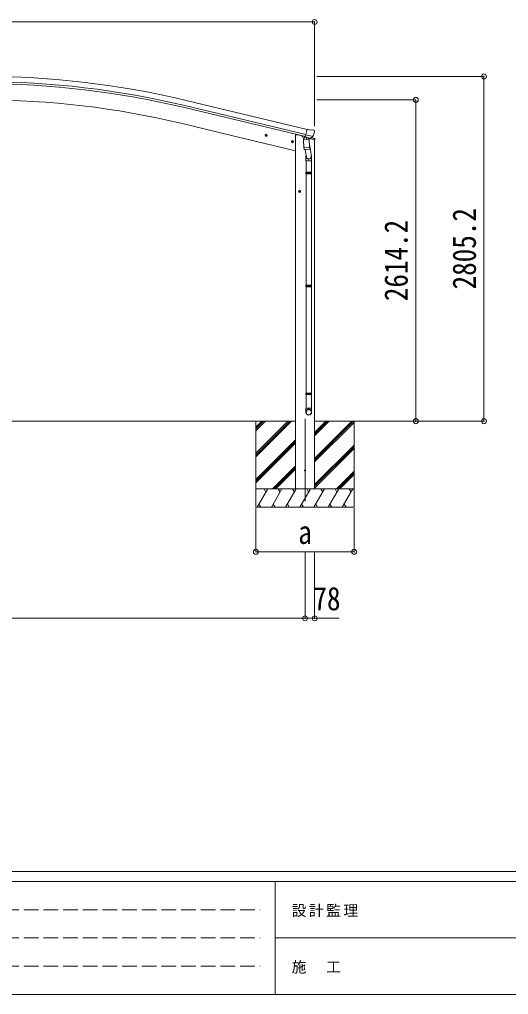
# Model space of a CAD drawing. Units: millimetres at full size, sheet at 1:40. Extents: x -11181 to 11305, y -7804 to 7716.
# Drawn here: x -6615 to -2637, y -7804 to 129 of the extents above; entities that cross this region are included whole.
import ezdxf
from ezdxf.enums import TextEntityAlignment as Align

# ---------------------------------------------------------------- set-up
doc = ezdxf.new("R2010")
doc.units = ezdxf.units.MM
doc.header["$LTSCALE"] = 40
doc.header["$PDMODE"] = 32
doc.header["$PDSIZE"] = 40
doc.linetypes.add('DASHED3', pattern=[4, 3, -1])
for name, color, linetype, lineweight in [('0-0_0', 7, 'Continuous', 9), ('0-1_本体', 4, 'Continuous', 9), ('0-2_部品', 7, 'Continuous', 9), ('0-8_PARTS2', 2, 'Continuous', 9), ('0-A_寸法', 6, 'Continuous', 9), ('F-0_240', 7, 'Continuous', 9)]:
    doc.layers.add(name, color=color, linetype=linetype, lineweight=lineweight)
doc.styles.add('ＭＳ ゴシック', font='')
doc.styles.get('ＭＳ ゴシック').set_extended_font_data('MS Gothic')

msp = doc.modelspace()

# ---------------------------------------------------------------- linework, layer by layer
at = {"layer": '0-0_0'}
for p, q in [((-9450.02, -3139.42), (-4370.12, -3139.42)), ((-4692.07, -3139.41), (-4692.07, -3839.41)), ((-4692.07, -3400.14), (-4431.34, -3139.41)), ((-4692.07, -3414.28), (-4417.2, -3139.41)), ((-4692.07, -3428.42), (-4403.06, -3139.41)), ((-4692.07, -3216.29), (-4615.19, -3139.41)), ((-4692.07, -3202.15), (-4629.33, -3139.41)), ((-4692.07, -3188.01), (-4643.47, -3139.41)), ((-4214.07, -3258.79), (-4094.69, -3139.41)), ((-4214.07, -3244.65), (-4108.83, -3139.41)), ((-4214.07, -3230.51), (-4122.97, -3139.41)), ((-4214.07, -3139.42), (-3572.57, -3139.43)), ((-4214.07, -3442.64), (-3910.85, -3139.42)), ((-4214.07, -3456.78), (-3896.71, -3139.42)), ((-4214.07, -3470.92), (-3892.07, -3148.93)), ((-3892.07, -3139.41), (-3892.07, -3839.41)), ((-4692.07, -3612.27), (-4370.07, -3290.27)), ((-4692.07, -3626.41), (-4370.07, -3304.42)), ((-4692.07, -3640.56), (-4370.07, -3318.56)), ((-4214.07, -3654.77), (-3892.07, -3332.77)), ((-4214.07, -3668.91), (-3892.07, -3346.91)), ((-4214.07, -3683.06), (-3892.07, -3361.06)), ((-4557.08, -3689.41), (-4370.07, -3502.4)), ((-4542.94, -3689.41), (-4370.07, -3516.55)), ((-4528.79, -3689.41), (-4370.07, -3530.69)), ((-4036.58, -3689.41), (-3892.07, -3544.9)), ((-4022.44, -3689.41), (-3892.07, -3559.05)), ((-4008.29, -3689.41), (-3892.07, -3573.19)), ((-3892.07, -3689.41), (-4692.07, -3689.41)), ((-4681.78, -3839.41), (-4595.18, -3689.41)), ((-4610.18, -3715.39), (-4625.18, -3689.41)), ((-4566.31, -3839.41), (-4479.71, -3689.41)), ((-4494.71, -3715.39), (-4509.71, -3689.41)), ((-4450.84, -3839.41), (-4364.24, -3689.41)), ((-4379.24, -3715.39), (-4394.24, -3689.41)), ((-4214.32, -3689.42), (-4369.82, -3689.42)), ((-4335.37, -3839.41), (-4248.77, -3689.41)), ((-4263.77, -3715.39), (-4278.77, -3689.41)), ((-4219.9, -3839.41), (-4133.3, -3689.41)), ((-4148.3, -3715.39), (-4163.3, -3689.41)), ((-4104.43, -3839.41), (-4017.83, -3689.41)), ((-4047.83, -3689.41), (-4032.83, -3715.39)), ((-3988.96, -3839.41), (-3902.36, -3689.41)), ((-3932.36, -3689.41), (-3917.36, -3715.39)), ((-4692.07, -3839.41), (-3892.07, -3839.41)), ((-4666.78, -3813.43), (-4651.78, -3839.41)), ((-4551.31, -3813.43), (-4536.31, -3839.41)), ((-4435.84, -3813.43), (-4420.84, -3839.41)), ((-4320.37, -3813.43), (-4305.37, -3839.41)), ((-4204.9, -3813.43), (-4189.9, -3839.41)), ((-4089.43, -3813.43), (-4074.43, -3839.41)), ((-3973.96, -3813.43), (-3958.96, -3839.41))]:
    msp.add_line(p, q, dxfattribs=at)
at = {"layer": '0-1_本体'}
for p, q in [((-5258.74, -529.65), (-4275.49, -765.7)), ((-5272.79, -587.99), (-4289.55, -824.05)), ((-5268.86, -571.63), (-4285.62, -807.68)), ((-4880.58, -816.88), (-5303.37, -715.37)), ((-4369.82, -939.49), (-4880.53, -816.88)), ((-4349.82, -810.05), (-4316.55, -818.04)), ((-4214.07, -3689.43), (-4214.07, -849.19))]:
    msp.add_line(p, q, dxfattribs=at)
msp.add_lwpolyline([(-4370.07, -3689.43), (-4370.07, -810.05), (-4350.07, -810.05)], dxfattribs=at)
for radius in [7073, 7029.83, 7013, 6882]:
    msp.add_arc((-6909.95, -7407.22), radius, 76.5, 103.5, dxfattribs=at)
at = {"layer": '0-2_部品'}
for p, q in [((-4249.38, -770.3), (-4275.31, -764.07)), ((-4249.38, -770.3), (-4236.12, -767.6)), ((-4221.64, -770.79), (-4234.82, -767.62)), ((-4218.55, -773.04), (-4214.69, -779.33)), ((-4214.33, -781.61), (-4214.6, -782.76)), ((-4618.45, -810.94), (-4599, -815.61)), ((-4610.86, -806.08), (-4616.02, -811.52)), ((-4611.06, -823), (-4606.39, -803.55)), ((-4603.56, -807.83), (-4610.86, -806.08)), ((-4606.59, -820.47), (-4601.43, -815.03)), ((-4601.43, -815.03), (-4603.56, -807.83)), ((-4404.53, -862.3), (-4385.08, -866.97)), ((-4396.94, -857.44), (-4402.1, -862.88)), ((-4397.14, -874.36), (-4392.47, -854.91)), ((-4389.64, -859.19), (-4396.94, -857.44)), ((-4392.67, -871.83), (-4387.51, -866.39)), ((-4387.51, -866.39), (-4389.64, -859.19)), ((-4316.76, -817.55), (-4316.76, -820.71)), ((-4294.72, -829.94), (-4312.93, -825.57)), ((-4305.46, -847.47), (-4259.77, -844.28)), ((-4300.78, -914.31), (-4305.46, -847.47)), ((-4291.04, -825.7), (-4304.35, -841.02)), ((-4304.35, -841.02), (-4303.91, -847.36)), ((-4290.1, -825.64), (-4291.04, -825.7)), ((-4287.01, -828.11), (-4288.54, -827.74)), ((-4250.31, -836.92), (-4287.01, -828.11)), ((-4228.38, -821.92), (-4285.89, -808.11)), ((-4281.06, -829.93), (-4280.04, -844.54)), ((-4252.85, -838.93), (-4278.66, -845.37)), ((-4261.54, -841.1), (-4261.31, -844.39)), ((-4259.77, -844.28), (-4255.09, -911.11)), ((-4247.94, -837.4), (-4255.46, -835.59)), ((-4212.21, -849.75), (-4255.02, -839.47)), ((-4252.15, -837.15), (-4252.09, -837.89)), ((-4248.78, -837.29), (-4250.31, -836.92)), ((-4245.23, -836.83), (-4228.86, -822.34)), ((-4240.71, -833.65), (-4214.51, -839.94)), ((-4212.21, -842.86), (-4212.21, -849.75)), ((-4300.78, -914.31), (-4255.09, -911.11)), ((-4300.77, -914.31), (-4299.88, -927.01)), ((-4256.08, -925.72), (-4297.78, -928.63)), ((-4292.35, -928.25), (-4281.62, -991.84)), ((-4256.83, -886.35), (-4240.91, -982.52)), ((-4254.24, -923.58), (-4255.11, -911.12)), ((-4254.63, -924.94), (-4254.63, -924.94)), ((-4284.76, -985.02), (-4284.76, -1019.68)), ((-4284.76, -1019.68), (-4238.76, -1019.68)), ((-4282.76, -1019.68), (-4282.76, -1113.68)), ((-4240.76, -1019.68), (-4240.76, -1113.68)), ((-4238.76, -1019.68), (-4238.76, -985.33)), ((-4284.76, -1115.68), (-4283.76, -1113.68)), ((-4284.76, -1115.68), (-4238.76, -1115.68)), ((-4284.76, -1115.68), (-4284.76, -1123.68)), ((-4284.76, -1123.68), (-4238.76, -1123.68)), ((-4284.76, -1123.68), (-4283.76, -1125.68)), ((-4283.76, -1113.68), (-4239.76, -1113.68)), ((-4283.76, -1125.68), (-4239.76, -1125.68)), ((-4282.76, -1125.68), (-4282.76, -2033.43)), ((-4240.76, -1125.68), (-4240.76, -2033.43)), ((-4238.76, -1115.68), (-4239.76, -1113.68)), ((-4340.02, -1263.05), (-4343.78, -1269.55)), ((-4332.52, -1263.05), (-4340.02, -1263.05)), ((-4336.27, -1279.55), (-4336.27, -1259.55)), ((-4328.76, -1269.55), (-4332.52, -1263.05)), ((-4346.27, -1269.55), (-4326.27, -1269.55)), ((-4332.52, -1276.05), (-4328.76, -1269.55)), ((-4284.76, -2035.43), (-4283.76, -2033.43)), ((-4284.76, -2035.43), (-4238.76, -2035.43)), ((-4284.76, -2035.43), (-4284.76, -2043.43)), ((-4284.76, -2043.43), (-4238.76, -2043.43)), ((-4284.76, -2043.43), (-4283.76, -2045.43)), ((-4283.76, -2033.43), (-4239.76, -2033.43)), ((-4283.76, -2045.43), (-4239.76, -2045.43)), ((-4282.76, -2045.43), (-4282.76, -2910.05)), ((-4240.76, -2045.43), (-4240.76, -2910.05)), ((-4238.76, -2035.43), (-4239.76, -2033.43)), ((-4284.76, -2912.05), (-4283.76, -2910.05)), ((-4284.76, -2912.05), (-4238.76, -2912.05)), ((-4284.76, -2912.05), (-4284.76, -2920.05)), ((-4284.76, -2920.05), (-4238.76, -2920.05)), ((-4284.76, -2920.05), (-4283.76, -2922.05)), ((-4283.76, -2910.05), (-4239.76, -2910.05)), ((-4283.76, -2922.05), (-4239.76, -2922.05)), ((-4282.76, -2922.05), (-4282.76, -3032.06)), ((-4240.76, -2922.05), (-4240.76, -3032.06)), ((-4238.76, -2912.05), (-4239.76, -2910.05)), ((-4284.76, -3066.2), (-4284.76, -3032.06)), ((-4284.76, -3032.06), (-4238.76, -3032.06)), ((-4238.76, -3066.2), (-4238.76, -3032.06))]:
    msp.add_line(p, q, dxfattribs=at)
for points in [[(-4280.74, -829.52), (-4290.47, -827.19), (-4275.31, -764.07)], [(-4616.02, -811.52), (-4613.89, -818.72), (-4606.59, -820.47)], [(-4402.1, -862.88), (-4399.97, -870.08), (-4392.67, -871.83)], [(-4280.74, -829.52), (-4280.51, -829.67), (-4255.74, -835.62), (-4255.46, -835.59)], [(-4228.11, -821.34), (-4228.7, -822.19), (-4228.86, -822.34)], [(-4238.76, -1115.68), (-4238.76, -1123.68), (-4239.76, -1125.68)], [(-4343.78, -1269.55), (-4340.02, -1276.05), (-4332.52, -1276.05)], [(-4238.76, -2035.43), (-4238.76, -2043.43), (-4239.76, -2045.43)], [(-4238.76, -2912.05), (-4238.76, -2920.05), (-4239.76, -2922.05)]]:
    msp.add_lwpolyline(points, dxfattribs=at)
for centre, radius in [((-4608.73, -813.28), 8.5), ((-4608.73, -813.28), 7.7), ((-4608.73, -813.28), 6.5), ((-4394.81, -864.63), 8.5), ((-4394.81, -864.63), 7.7), ((-4394.81, -864.63), 6.5), ((-4336.27, -1269.55), 8.5), ((-4336.27, -1269.55), 7.7), ((-4336.27, -1269.55), 6.5)]:
    msp.add_circle(centre, radius, dxfattribs=at)
at = {"layer": '0-2_部品', "color": 4}
msp.add_circle((-4292.07, -3539.43), 4.5, dxfattribs=at)
at = {"layer": '0-2_部品'}
for centre, radius, start, end in [((-4235.52, -770.54), 3, 76.5, 101.5), ((-4411.41, -735.51), 202.4, 334.90875, 346.5), ((-4222.81, -775.65), 5, 31.5, 76.5), ((-4311.76, -820.71), 5, 180, 256.5), ((-4288.42, -827.26), 0.5, 221.23754, 256.5), ((-4281.66, -830.02), 0.604, 7.79405, 79.40158), ((-4279.02, -844.4), 1.03, 188.03431, 289.96103), ((-4253.09, -837.96), 1, 284, 4), ((-4251.65, -837.11), 0.5, 76.5, 184), ((-4248.66, -836.8), 0.5, 256.5, 291.76246), ((-4215.21, -842.86), 3, 0, 76.5), ((-4297.92, -926.64), 2, 190.53157, 274), ((-4256.22, -923.72), 2, 274, 322.59038), ((-4256.18, -923.75), 1.95, 322.52234, 4.95983), ((-4268.76, -985.33), 30, 0, 2.54858)]:
    msp.add_arc(centre, radius, start, end, dxfattribs=at)
for centre, major_axis, ratio, start_param, end_param in [((-4217.25, -780.9), (1.57, -2.57), 0.99628, 0.7835347, 1.5707963), ((-4247.25, -834.47), (0.73, -2.92), 0.997631, 5.8041905, 5.8929484), ((-4247.28, -834.35), (-2.63, 3.16), 0.650902, 2.1145521, 2.1873627), ((-4247.22, -834.57), (0.73, -2.92), 0.997631, 5.965759, 6.7621801), ((-4261.76, -985.02), (-23, 0), 0.996195, 6.0000678, 10.0103449), ((-4261.76, -985.02), (-21, 0), 0.996195, 0.3319459, 3.3482706), ((-4261.76, -3064.45), (23, 0), 0.996195, 6.2831853, 9.424778), ((-4261.76, -3066.2), (23, 0), 0.996195, 6.2831853, 9.424778), ((-4261.76, -3066.2), (0, -23.43), 0.981806, 4.712389, 7.8539816)]:
    msp.add_ellipse(centre, major_axis=major_axis, ratio=ratio, start_param=start_param, end_param=end_param, dxfattribs=at)
msp.add_ellipse((-4261.76, -3066.2), major_axis=(-21, 0), ratio=0.996195, dxfattribs=at)
at = {"layer": '0-8_PARTS2'}
msp.add_line((-4292.07, -3788.6), (-4292.07, -3119.58), dxfattribs=at)
at = {"layer": '0-8_PARTS2', "color": 6}
for p, q in [((-9528.07, -4742.82), (-4292.07, -4742.82)), ((-4292.07, -4742.82), (-4214.07, -4742.82))]:
    msp.add_line(p, q, dxfattribs=at)
at = {"layer": '0-A_寸法'}
for p, q in [((-9606.07, 109.14), (-4214.07, 109.14)), ((-4214.07, 109.14), (-4214.07, -737.98)), ((-2836.88, -334.22), (-4195.13, -334.22)), ((-2836.88, -3139.43), (-2836.88, -334.22)), ((-3391.62, -525.22), (-4195.13, -525.22)), ((-3391.62, -3139.43), (-3391.62, -525.22)), ((-3391.62, -3139.43), (-4195.13, -3139.43)), ((-2836.88, -3139.43), (-3391.62, -3139.43)), ((-4692.07, -4202.45), (-4692.07, -3845.91)), ((-3892.07, -4202.45), (-3892.07, -3845.91)), ((-4692.07, -4202.45), (-3892.07, -4202.45)), ((-4292.07, -4742.82), (-4292.07, -4202.45)), ((-4214.07, -4742.82), (-4214.07, -4202.45)), ((-4214.07, -4742.82), (-4014.07, -4742.82))]:
    msp.add_line(p, q, dxfattribs=at)
for p in [(-4214.07, 109.14), (-2836.88, -334.22), (-3391.62, -525.22), (-3391.62, -3139.43), (-2836.88, -3139.43), (-4692.07, -4202.45), (-3892.07, -4202.45), (-4292.07, -4742.82), (-4214.07, -4742.82)]:
    msp.add_point(p, dxfattribs=at)
at = {"layer": 'F-0_240', "color": 5}
for p, q in [((-11180.61, -6803.54), (10739.39, -6803.54)), ((-11180.61, -6883.54), (7183.72, -6883.54)), ((-4536.28, -6883.54), (-4536.28, -7803.54)), ((-4536.28, -7343.54), (3663.72, -7343.54)), ((-11180.61, -7803.54), (10739.39, -7803.54))]:
    msp.add_line(p, q, dxfattribs=at)
at = {"layer": 'F-0_240', "color": 4, "linetype": 'DASHED3'}
for p, q in [((-11060.61, -7113.54), (-4656.28, -7113.54)), ((-11060.61, -7343.54), (-4656.28, -7343.54)), ((-11060.61, -7573.54), (-4656.28, -7573.54))]:
    msp.add_line(p, q, dxfattribs=at)

# ---------------------------------------------------------------- texts
at = {"layer": '0-A_寸法', "color": 7, "style": 'ＭＳ ゴシック', "width": 0.85}
for s, p in [('2805.2', (-2844.88, -2066.83)), ('2614.2', (-3399.62, -2162.33))]:
    msp.add_text(s, height=190.6, rotation=90, dxfattribs=at).set_placement(p, align=Align.BOTTOM_LEFT)
for s, p in [('a', (-4347.07, -4194.45)), ('78', (-4224.07, -4734.82))]:
    msp.add_text(s, height=190.6, dxfattribs=at).set_placement(p, align=Align.BOTTOM_LEFT)
at = {"layer": 'F-0_240', "char_height": 87.98, "attachment_point": 7, "style": 'ＭＳ ゴシック'}
for s, insert in [('\\T1.17;設計監理', (-4401.18, -7173.54)), ('\\T1.17;施\u3000工', (-4401.18, -7633.54))]:
    msp.add_mtext(s, dxfattribs=dict(at, insert=insert))

doc.saveas('drawing.dxf')
